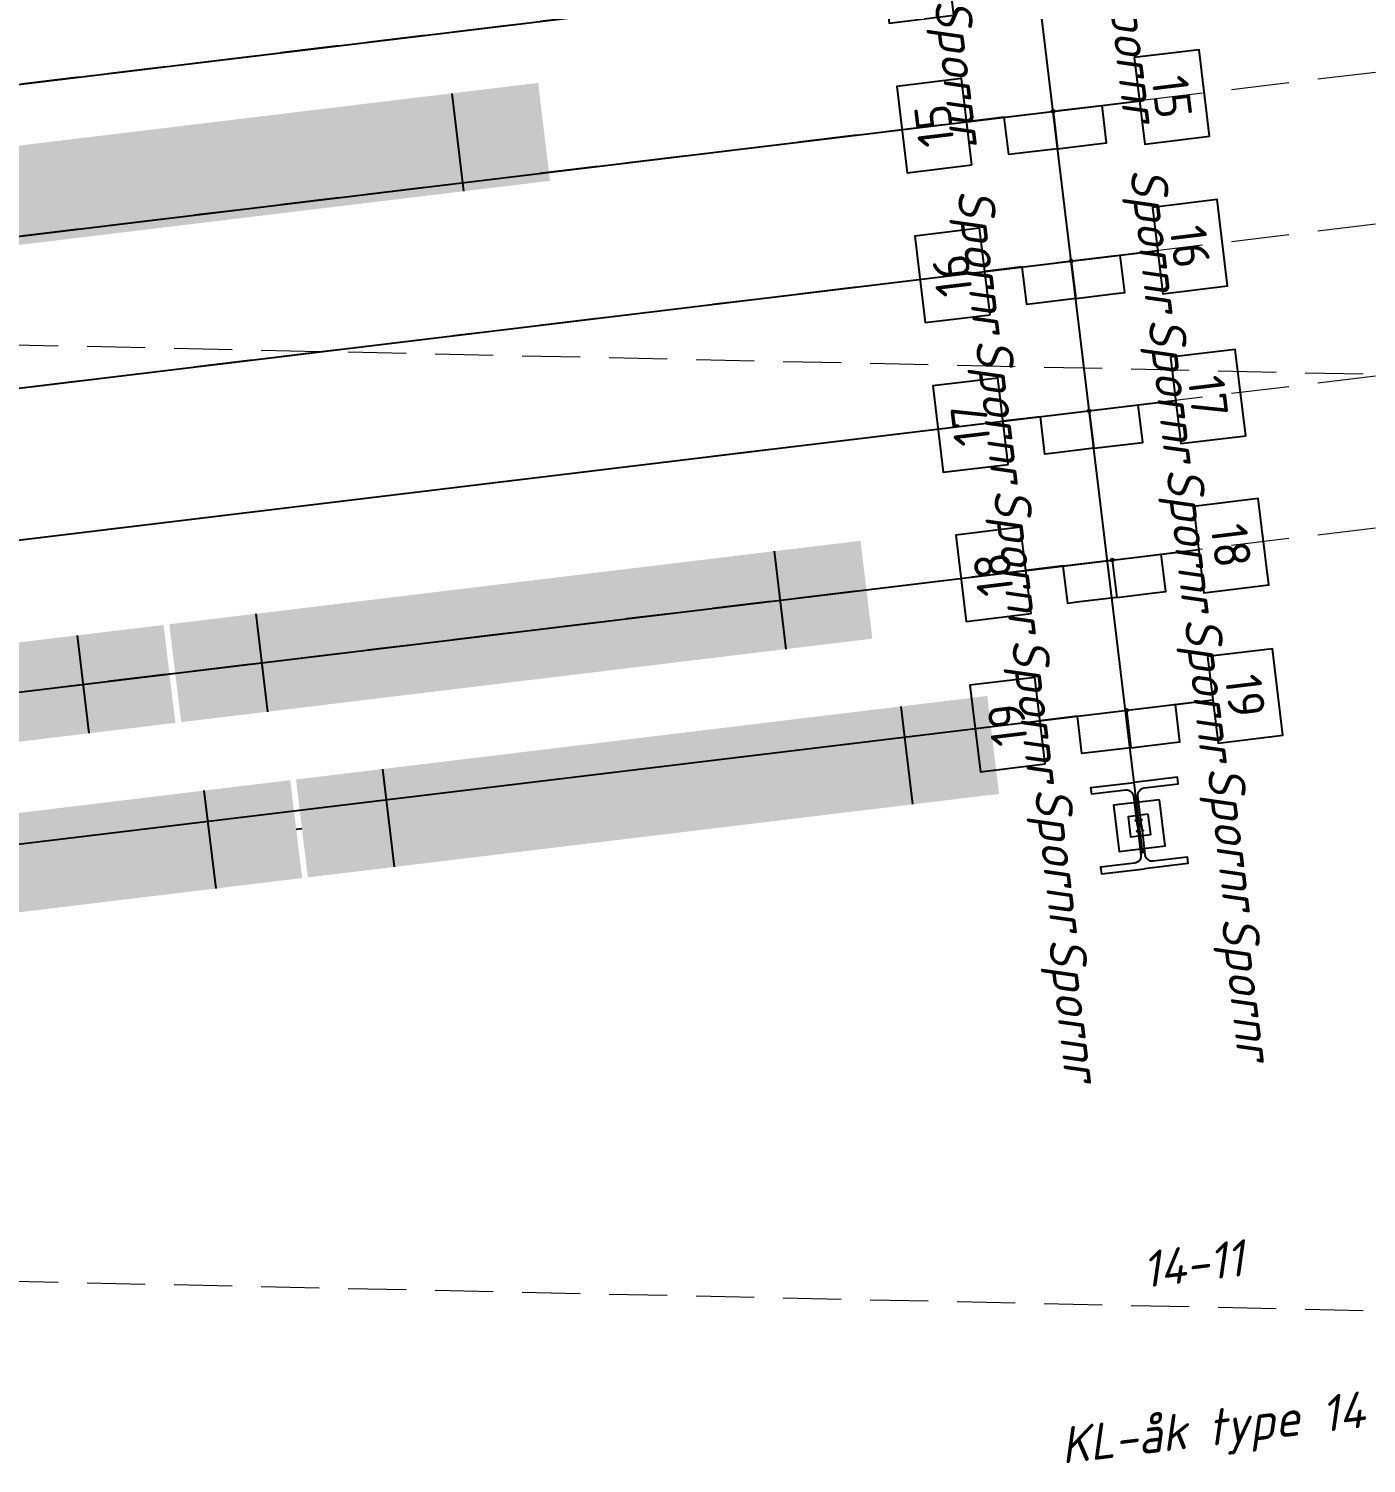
# Model space of a CAD drawing. Header units: metres. Extents: x -91 to 242, y 51 to 210.
# Drawn here: x 194.62 to 240.73, y 63.18 to 112.64 of the extents above; entities that cross this region are included whole.
import ezdxf
from ezdxf.enums import TextEntityAlignment as Align

# ---------------------------------------------------------------- set-up
doc = ezdxf.new("R2010")
doc.units = ezdxf.units.M
doc.linetypes.add('HIDDEN', pattern=[3, 2, -1])
doc.layers.get('0').update_dxf_attribs({"color": 211})
doc.layers.add('3D_Tog', color=211, linetype='Continuous')
doc.layers.add('JBTFE__INNSETTINGSPUNKT', color=62, linetype='Continuous')
for name, color, linetype, true_color in [('JBTKL__INFO', 4, 'Continuous', 0x00ffff), ('JBTKL__NAVN', 2, 'Continuous', 0xffff00), ('JBTKL_EH_AAK', 2, 'Continuous', 0xffff00), ('JBTKL_EH_MAS', 2, 'Continuous', 0xffff00), ('JBTOB__INFO', 4, 'Continuous', 0x00ffff), ('JBTOB__NAVN', 2, 'Continuous', 0xffff00), ('JBTOB_KO_SKT', 2, 'Continuous', 0xffff00), ('JBTOB_KO_SPO', 2, 'Continuous', 0xffff00), ('JBTUB__INFO', 4, 'Continuous', 0x00ffff), ('JBTUB__NAVN', 2, 'Continuous', 0xffff00), ('JBTUB_EH_FUN', 2, 'Continuous', 0xffff00)]:
    doc.layers.add(name, color=color, linetype=linetype, true_color=true_color)
doc.layers.add('NO_Hjelpelinje', color=12, linetype='HIDDEN', lineweight=0, plot=False)
doc.styles.add('ISO', font='iso3098.shx')

# ---------------------------------------------------------------- blocks, each defined once
blk = doc.blocks.new('NO-BN-2D-JBTKL-AAK-35000')
at = {"color": 0, "linetype": 'ByBlock', "lineweight": -2, "transparency": 16777216}
blk.add_line((0, 0), (0, -35), dxfattribs=at)
blk = doc.blocks.new('NO-BN-2D-INSERTION-POINT')
at = {"layer": 'JBTFE__INNSETTINGSPUNKT', "linetype": 'ByBlock', "lineweight": -2, "transparency": 16777216}
for p, q in [((-0.05, 0), (0.05, 0)), ((0, -0.05), (0, 0.05))]:
    blk.add_line(p, q, dxfattribs=at)
blk.add_circle((0, 0), 0.05, dxfattribs=at)
blk = doc.blocks.new('*Z30')
at = {"color": 0, "linetype": 'ByBlock', "lineweight": -2, "transparency": 16777216, "rotation": 180}
blk.add_blockref('NO-BN-2D-JBTKL-AAK-35000', (0, 0), dxfattribs=at)
at = {"color": 0, "linetype": 'ByBlock', "lineweight": -2, "transparency": 16777216}
blk.add_blockref('NO-BN-2D-INSERTION-POINT', (0, 0), dxfattribs=at)
at = {"layer": 'JBTKL__INFO', "linetype": 'ByBlock', "lineweight": -2, "transparency": 16777216, "style": 'ISO'}
blk.add_attdef('OBJEKTINFO', text='', height=0.9, dxfattribs=at).set_placement((0, 24), align=Align.MIDDLE_CENTER)
at = {"layer": 'JBTKL__NAVN', "color": 0, "linetype": 'ByBlock', "lineweight": -2, "transparency": 16777216, "style": 'ISO', "oblique": 15}
blk.add_attdef('OBJEKTNAVN', text='', height=1.25, dxfattribs=at).set_placement((0, 20), align=Align.MIDDLE_CENTER)
blk = doc.blocks.new('NO-BN-2D-JBTKL-FUNDAMENT-BETONG-KL-BJELKEMAST-SENTRERT')
at = {"color": 0, "linetype": 'ByBlock', "lineweight": -2, "transparency": 16777216}
for points in [[(-0.8, -0.8), (0.8, -0.8), (0.8, 0.8), (-0.8, 0.8)], [(-0.35, -0.35), (0.35, -0.35), (0.35, 0.35), (-0.35, 0.35)]]:
    blk.add_lwpolyline(points, close=True, dxfattribs=at)
for centre, radius in [((-0.09534, 0.18711), 0.018), ((0, 0), 0.025), ((0.09534, 0.18711), 0.018), ((-0.09534, -0.18711), 0.018), ((0.09534, -0.18711), 0.018)]:
    blk.add_circle(centre, radius, dxfattribs=at)
blk = doc.blocks.new('*Z37')
at = {"color": 0, "linetype": 'ByBlock', "lineweight": -2, "transparency": 16777216, "rotation": 180}
blk.add_blockref('NO-BN-2D-JBTKL-FUNDAMENT-BETONG-KL-BJELKEMAST-SENTRERT', (0, 0), dxfattribs=at)
at = {"color": 0, "linetype": 'ByBlock', "lineweight": -2, "transparency": 16777216}
blk.add_blockref('NO-BN-2D-INSERTION-POINT', (0, 0), dxfattribs=at)
at = {"layer": 'JBTUB__INFO', "color": 0, "linetype": 'ByBlock', "lineweight": -2, "transparency": 16777216, "style": 'ISO'}
blk.add_attdef('OBJEKTINFO', text='', height=0.9, rotation=270, dxfattribs=at).set_placement((-1.4, 30), align=Align.MIDDLE_CENTER)
at = {"layer": 'JBTUB__NAVN', "color": 0, "linetype": 'ByBlock', "lineweight": -2, "transparency": 16777216, "style": 'ISO', "oblique": 15}
blk.add_attdef('OBJEKTNAVN', text='', height=1.25, rotation=270, dxfattribs=at).set_placement((1.4, 30), align=Align.MIDDLE_CENTER)
blk = doc.blocks.new('NO-BN-2D-JBTKL-MAST-BJELKEMAST-NY')
at = {"color": 0, "linetype": 'ByBlock', "lineweight": -2, "transparency": 16777216, "flags": 128}
for points in [[(-0.071, 0), (-0.071, 1.017, 0.414214), (-0.321, 1.267), (-1.5, 1.267), (-1.5, 1.5), (0, 1.5)], [(0.071, 0), (0.071, 1.017, -0.414214), (0.321, 1.267), (1.5, 1.267), (1.5, 1.5), (0, 1.5)], [(-0.071, 0), (-0.071, -1.017, -0.414214), (-0.321, -1.267), (-1.5, -1.267), (-1.5, -1.5), (0, -1.5)], [(0.071, 0), (0.071, -1.017, 0.414214), (0.321, -1.267), (1.5, -1.267), (1.5, -1.5), (0, -1.5)]]:
    blk.add_lwpolyline(points, format="xyb", dxfattribs=at)
blk = doc.blocks.new('*Z38')
at = {"color": 0, "linetype": 'ByBlock', "lineweight": -2, "transparency": 16777216, "rotation": 180}
blk.add_blockref('NO-BN-2D-JBTKL-MAST-BJELKEMAST-NY', (0, 0), dxfattribs=at)
at = {"color": 0, "linetype": 'ByBlock', "lineweight": -2, "transparency": 16777216}
blk.add_blockref('NO-BN-2D-INSERTION-POINT', (0, 0), dxfattribs=at)
at = {"layer": 'JBTKL__INFO', "color": 0, "linetype": 'ByBlock', "lineweight": -2, "transparency": 16777216, "style": 'ISO'}
blk.add_attdef('OBJEKTINFO', text='', height=0.9, dxfattribs=at).set_placement((0, 11), align=Align.MIDDLE_CENTER)
at = {"layer": 'JBTKL__INFO', "linetype": 'ByBlock', "lineweight": -2, "transparency": 16777216, "style": 'ISO'}
blk.add_attdef('SPENNLENGDE', text='', height=0.9, dxfattribs=at).set_placement((15, 5), align=Align.MIDDLE_CENTER)
at = {"layer": 'JBTKL__NAVN', "color": 0, "linetype": 'ByBlock', "lineweight": -2, "transparency": 16777216, "style": 'ISO', "oblique": 15}
blk.add_attdef('OBJEKTNAVN', text='', height=1.25, dxfattribs=at).set_placement((0, 8), align=Align.MIDDLE_CENTER)
blk = doc.blocks.new('NO-BN-2D-JBTSI-SKILT-KJOERENDE-SPORNUMMER')
at = {"color": 0, "linetype": 'ByBlock', "lineweight": -2, "transparency": 16777216}
blk.add_lwpolyline([(-1.5, 0), (1.5, 0), (1.5, 2.25), (-1.5, 2.25)], close=True, dxfattribs=at)
at = {"color": 0, "linetype": 'ByBlock', "lineweight": -2, "transparency": 16777216, "style": 'ISO'}
blk.add_attdef('SPORNUMMER', text='', height=1.25, dxfattribs=at).set_placement((0, 1.125), align=Align.MIDDLE_CENTER)
blk = doc.blocks.new('*Z109')
at = {"layer": 'JBTOB_KO_SKT'}
blk.add_lwpolyline([(0, 0), (0, -1.3), (1.3, -1.3), (1.7, -1.3), (1.7, 0), (3, 0)], dxfattribs=at)
at = {"color": 0, "linetype": 'ByBlock', "lineweight": -2, "transparency": 16777216, "rotation": 270}
blk.add_blockref('NO-BN-2D-JBTSI-SKILT-KJOERENDE-SPORNUMMER', (3, 0), dxfattribs=at).add_auto_attribs({'SPORNUMMER': '13'})
at = {"color": 0, "linetype": 'ByBlock', "lineweight": -2, "transparency": 16777216}
blk.add_blockref('NO-BN-2D-INSERTION-POINT', (0, 0), dxfattribs=at)
at = {"layer": 'JBTOB__INFO', "color": 0, "linetype": 'ByBlock', "lineweight": -2, "transparency": 16777216, "style": 'ISO'}
blk.add_attdef('OBJEKTINFO', text='', height=0.9, rotation=270, dxfattribs=at).set_placement((-1.4, 18), align=Align.MIDDLE_CENTER)
at = {"layer": 'JBTOB__NAVN', "color": 0, "linetype": 'ByBlock', "lineweight": -2, "transparency": 16777216, "style": 'ISO', "oblique": 15}
blk.add_attdef('OBJEKTNAVN', text='', height=1.25, rotation=270, dxfattribs=at).set_placement((0, 10), align=Align.MIDDLE_CENTER)
blk = doc.blocks.new('*Z110')
at = {"layer": 'JBTOB_KO_SKT'}
blk.add_lwpolyline([(0, 0), (0, -1.3), (1.3, -1.3), (1.7, -1.3), (1.7, 0), (3, 0)], dxfattribs=at)
at = {"color": 0, "linetype": 'ByBlock', "lineweight": -2, "transparency": 16777216, "rotation": 270}
blk.add_blockref('NO-BN-2D-JBTSI-SKILT-KJOERENDE-SPORNUMMER', (3, 0), dxfattribs=at).add_auto_attribs({'SPORNUMMER': '14'})
at = {"color": 0, "linetype": 'ByBlock', "lineweight": -2, "transparency": 16777216}
blk.add_blockref('NO-BN-2D-INSERTION-POINT', (0, 0), dxfattribs=at)
at = {"layer": 'JBTOB__INFO', "color": 0, "linetype": 'ByBlock', "lineweight": -2, "transparency": 16777216, "style": 'ISO'}
blk.add_attdef('OBJEKTINFO', text='', height=0.9, rotation=270, dxfattribs=at).set_placement((-1.4, 18), align=Align.MIDDLE_CENTER)
at = {"layer": 'JBTOB__NAVN', "color": 0, "linetype": 'ByBlock', "lineweight": -2, "transparency": 16777216, "style": 'ISO', "oblique": 15}
blk.add_attdef('OBJEKTNAVN', text='', height=1.25, rotation=270, dxfattribs=at).set_placement((0, 10), align=Align.MIDDLE_CENTER)
blk = doc.blocks.new('*Z111')
at = {"layer": 'JBTOB_KO_SKT'}
blk.add_lwpolyline([(0, 0), (0, -1.3), (1.3, -1.3), (1.7, -1.3), (1.7, 0), (3, 0)], dxfattribs=at)
at = {"color": 0, "linetype": 'ByBlock', "lineweight": -2, "transparency": 16777216, "rotation": 270}
blk.add_blockref('NO-BN-2D-JBTSI-SKILT-KJOERENDE-SPORNUMMER', (3, 0), dxfattribs=at).add_auto_attribs({'SPORNUMMER': '15'})
at = {"color": 0, "linetype": 'ByBlock', "lineweight": -2, "transparency": 16777216}
blk.add_blockref('NO-BN-2D-INSERTION-POINT', (0, 0), dxfattribs=at)
at = {"layer": 'JBTOB__INFO', "color": 0, "linetype": 'ByBlock', "lineweight": -2, "transparency": 16777216, "style": 'ISO'}
blk.add_attdef('OBJEKTINFO', text='', height=0.9, rotation=270, dxfattribs=at).set_placement((-1.4, 18), align=Align.MIDDLE_CENTER)
at = {"layer": 'JBTOB__NAVN', "color": 0, "linetype": 'ByBlock', "lineweight": -2, "transparency": 16777216, "style": 'ISO', "oblique": 15}
blk.add_attdef('OBJEKTNAVN', text='', height=1.25, rotation=270, dxfattribs=at).set_placement((0, 10), align=Align.MIDDLE_CENTER)
blk = doc.blocks.new('*Z112')
at = {"layer": 'JBTOB_KO_SKT'}
blk.add_lwpolyline([(0, 0), (0, -1.3), (1.3, -1.3), (1.7, -1.3), (1.7, 0), (3, 0)], dxfattribs=at)
at = {"color": 0, "linetype": 'ByBlock', "lineweight": -2, "transparency": 16777216, "rotation": 270}
blk.add_blockref('NO-BN-2D-JBTSI-SKILT-KJOERENDE-SPORNUMMER', (3, 0), dxfattribs=at).add_auto_attribs({'SPORNUMMER': '16'})
at = {"color": 0, "linetype": 'ByBlock', "lineweight": -2, "transparency": 16777216}
blk.add_blockref('NO-BN-2D-INSERTION-POINT', (0, 0), dxfattribs=at)
at = {"layer": 'JBTOB__INFO', "color": 0, "linetype": 'ByBlock', "lineweight": -2, "transparency": 16777216, "style": 'ISO'}
blk.add_attdef('OBJEKTINFO', text='', height=0.9, rotation=270, dxfattribs=at).set_placement((-1.4, 18), align=Align.MIDDLE_CENTER)
at = {"layer": 'JBTOB__NAVN', "color": 0, "linetype": 'ByBlock', "lineweight": -2, "transparency": 16777216, "style": 'ISO', "oblique": 15}
blk.add_attdef('OBJEKTNAVN', text='', height=1.25, rotation=270, dxfattribs=at).set_placement((0, 10), align=Align.MIDDLE_CENTER)
blk = doc.blocks.new('*Z113')
at = {"layer": 'JBTOB_KO_SKT'}
blk.add_lwpolyline([(0, 0), (0, -1.3), (1.3, -1.3), (1.7, -1.3), (1.7, 0), (3, 0)], dxfattribs=at)
at = {"color": 0, "linetype": 'ByBlock', "lineweight": -2, "transparency": 16777216, "rotation": 270}
blk.add_blockref('NO-BN-2D-JBTSI-SKILT-KJOERENDE-SPORNUMMER', (3, 0), dxfattribs=at).add_auto_attribs({'SPORNUMMER': '17'})
at = {"color": 0, "linetype": 'ByBlock', "lineweight": -2, "transparency": 16777216}
blk.add_blockref('NO-BN-2D-INSERTION-POINT', (0, 0), dxfattribs=at)
at = {"layer": 'JBTOB__INFO', "color": 0, "linetype": 'ByBlock', "lineweight": -2, "transparency": 16777216, "style": 'ISO'}
blk.add_attdef('OBJEKTINFO', text='', height=0.9, rotation=270, dxfattribs=at).set_placement((-1.4, 18), align=Align.MIDDLE_CENTER)
at = {"layer": 'JBTOB__NAVN', "color": 0, "linetype": 'ByBlock', "lineweight": -2, "transparency": 16777216, "style": 'ISO', "oblique": 15}
blk.add_attdef('OBJEKTNAVN', text='', height=1.25, rotation=270, dxfattribs=at).set_placement((0, 10), align=Align.MIDDLE_CENTER)
blk = doc.blocks.new('*Z114')
at = {"layer": 'JBTOB_KO_SKT'}
blk.add_lwpolyline([(0, 0), (0, -1.3), (1.3, -1.3), (1.7, -1.3), (1.7, 0), (3, 0)], dxfattribs=at)
at = {"color": 0, "linetype": 'ByBlock', "lineweight": -2, "transparency": 16777216, "rotation": 270}
blk.add_blockref('NO-BN-2D-JBTSI-SKILT-KJOERENDE-SPORNUMMER', (3, 0), dxfattribs=at).add_auto_attribs({'SPORNUMMER': '18'})
at = {"color": 0, "linetype": 'ByBlock', "lineweight": -2, "transparency": 16777216}
blk.add_blockref('NO-BN-2D-INSERTION-POINT', (0, 0), dxfattribs=at)
at = {"layer": 'JBTOB__INFO', "color": 0, "linetype": 'ByBlock', "lineweight": -2, "transparency": 16777216, "style": 'ISO'}
blk.add_attdef('OBJEKTINFO', text='', height=0.9, rotation=270, dxfattribs=at).set_placement((-1.4, 18), align=Align.MIDDLE_CENTER)
at = {"layer": 'JBTOB__NAVN', "color": 0, "linetype": 'ByBlock', "lineweight": -2, "transparency": 16777216, "style": 'ISO', "oblique": 15}
blk.add_attdef('OBJEKTNAVN', text='', height=1.25, rotation=270, dxfattribs=at).set_placement((0, 10), align=Align.MIDDLE_CENTER)
blk = doc.blocks.new('*Z115')
at = {"layer": 'JBTOB_KO_SKT'}
blk.add_lwpolyline([(0, 0), (0, -1.3), (1.3, -1.3), (1.7, -1.3), (1.7, 0), (3, 0)], dxfattribs=at)
at = {"color": 0, "linetype": 'ByBlock', "lineweight": -2, "transparency": 16777216, "rotation": 270}
blk.add_blockref('NO-BN-2D-JBTSI-SKILT-KJOERENDE-SPORNUMMER', (3, 0), dxfattribs=at).add_auto_attribs({'SPORNUMMER': '19'})
at = {"color": 0, "linetype": 'ByBlock', "lineweight": -2, "transparency": 16777216}
blk.add_blockref('NO-BN-2D-INSERTION-POINT', (0, 0), dxfattribs=at)
at = {"layer": 'JBTOB__INFO', "color": 0, "linetype": 'ByBlock', "lineweight": -2, "transparency": 16777216, "style": 'ISO'}
blk.add_attdef('OBJEKTINFO', text='', height=0.9, rotation=270, dxfattribs=at).set_placement((-1.4, 18), align=Align.MIDDLE_CENTER)
at = {"layer": 'JBTOB__NAVN', "color": 0, "linetype": 'ByBlock', "lineweight": -2, "transparency": 16777216, "style": 'ISO', "oblique": 15}
blk.add_attdef('OBJEKTNAVN', text='', height=1.25, rotation=270, dxfattribs=at).set_placement((0, 10), align=Align.MIDDLE_CENTER)
blk = doc.blocks.new('*Z152')
at = {"layer": 'JBTOB_KO_SKT'}
blk.add_lwpolyline([(0, 0), (0, -1.3), (-1.3, -1.3), (-1.7, -1.3), (-1.7, 0), (-3, 0)], dxfattribs=at)
at = {"color": 0, "linetype": 'ByBlock', "lineweight": -2, "transparency": 16777216, "rotation": 90}
blk.add_blockref('NO-BN-2D-JBTSI-SKILT-KJOERENDE-SPORNUMMER', (-3, 0), dxfattribs=at).add_auto_attribs({'SPORNUMMER': '13'})
at = {"color": 0, "linetype": 'ByBlock', "lineweight": -2, "transparency": 16777216}
blk.add_blockref('NO-BN-2D-INSERTION-POINT', (0, 0), dxfattribs=at)
at = {"layer": 'JBTOB__INFO', "color": 0, "linetype": 'ByBlock', "lineweight": -2, "transparency": 16777216, "style": 'ISO'}
blk.add_attdef('OBJEKTINFO', text='', height=0.9, rotation=270, dxfattribs=at).set_placement((-1.4, 18), align=Align.MIDDLE_CENTER)
at = {"layer": 'JBTOB__NAVN', "color": 0, "linetype": 'ByBlock', "lineweight": -2, "transparency": 16777216, "style": 'ISO', "oblique": 15}
blk.add_attdef('OBJEKTNAVN', text='', height=1.25, rotation=270, dxfattribs=at).set_placement((0, 10), align=Align.MIDDLE_CENTER)
blk = doc.blocks.new('*Z155')
at = {"layer": 'JBTOB_KO_SKT'}
blk.add_lwpolyline([(0, 0), (0, -1.3), (-1.3, -1.3), (-1.7, -1.3), (-1.7, 0), (-3, 0)], dxfattribs=at)
at = {"color": 0, "linetype": 'ByBlock', "lineweight": -2, "transparency": 16777216, "rotation": 90}
blk.add_blockref('NO-BN-2D-JBTSI-SKILT-KJOERENDE-SPORNUMMER', (-3, 0), dxfattribs=at).add_auto_attribs({'SPORNUMMER': '14'})
at = {"color": 0, "linetype": 'ByBlock', "lineweight": -2, "transparency": 16777216}
blk.add_blockref('NO-BN-2D-INSERTION-POINT', (0, 0), dxfattribs=at)
at = {"layer": 'JBTOB__INFO', "color": 0, "linetype": 'ByBlock', "lineweight": -2, "transparency": 16777216, "style": 'ISO'}
blk.add_attdef('OBJEKTINFO', text='', height=0.9, rotation=270, dxfattribs=at).set_placement((-1.4, 18), align=Align.MIDDLE_CENTER)
at = {"layer": 'JBTOB__NAVN', "color": 0, "linetype": 'ByBlock', "lineweight": -2, "transparency": 16777216, "style": 'ISO', "oblique": 15}
blk.add_attdef('OBJEKTNAVN', text='', height=1.25, rotation=270, dxfattribs=at).set_placement((0, 10), align=Align.MIDDLE_CENTER)
blk = doc.blocks.new('*Z158')
at = {"layer": 'JBTOB_KO_SKT'}
blk.add_lwpolyline([(0, 0), (0, -1.3), (-1.3, -1.3), (-1.7, -1.3), (-1.7, 0), (-3, 0)], dxfattribs=at)
at = {"color": 0, "linetype": 'ByBlock', "lineweight": -2, "transparency": 16777216, "rotation": 90}
blk.add_blockref('NO-BN-2D-JBTSI-SKILT-KJOERENDE-SPORNUMMER', (-3, 0), dxfattribs=at).add_auto_attribs({'SPORNUMMER': '15'})
at = {"color": 0, "linetype": 'ByBlock', "lineweight": -2, "transparency": 16777216}
blk.add_blockref('NO-BN-2D-INSERTION-POINT', (0, 0), dxfattribs=at)
at = {"layer": 'JBTOB__INFO', "color": 0, "linetype": 'ByBlock', "lineweight": -2, "transparency": 16777216, "style": 'ISO'}
blk.add_attdef('OBJEKTINFO', text='', height=0.9, rotation=270, dxfattribs=at).set_placement((-1.4, 18), align=Align.MIDDLE_CENTER)
at = {"layer": 'JBTOB__NAVN', "color": 0, "linetype": 'ByBlock', "lineweight": -2, "transparency": 16777216, "style": 'ISO', "oblique": 15}
blk.add_attdef('OBJEKTNAVN', text='', height=1.25, rotation=270, dxfattribs=at).set_placement((0, 10), align=Align.MIDDLE_CENTER)
blk = doc.blocks.new('*Z161')
at = {"layer": 'JBTOB_KO_SKT'}
blk.add_lwpolyline([(0, 0), (0, -1.3), (-1.3, -1.3), (-1.7, -1.3), (-1.7, 0), (-3, 0)], dxfattribs=at)
at = {"color": 0, "linetype": 'ByBlock', "lineweight": -2, "transparency": 16777216, "rotation": 90}
blk.add_blockref('NO-BN-2D-JBTSI-SKILT-KJOERENDE-SPORNUMMER', (-3, 0), dxfattribs=at).add_auto_attribs({'SPORNUMMER': '16'})
at = {"color": 0, "linetype": 'ByBlock', "lineweight": -2, "transparency": 16777216}
blk.add_blockref('NO-BN-2D-INSERTION-POINT', (0, 0), dxfattribs=at)
at = {"layer": 'JBTOB__INFO', "color": 0, "linetype": 'ByBlock', "lineweight": -2, "transparency": 16777216, "style": 'ISO'}
blk.add_attdef('OBJEKTINFO', text='', height=0.9, rotation=270, dxfattribs=at).set_placement((-1.4, 18), align=Align.MIDDLE_CENTER)
at = {"layer": 'JBTOB__NAVN', "color": 0, "linetype": 'ByBlock', "lineweight": -2, "transparency": 16777216, "style": 'ISO', "oblique": 15}
blk.add_attdef('OBJEKTNAVN', text='', height=1.25, rotation=270, dxfattribs=at).set_placement((0, 10), align=Align.MIDDLE_CENTER)
blk = doc.blocks.new('*Z164')
at = {"layer": 'JBTOB_KO_SKT'}
blk.add_lwpolyline([(0, 0), (0, -1.3), (-1.3, -1.3), (-1.7, -1.3), (-1.7, 0), (-3, 0)], dxfattribs=at)
at = {"color": 0, "linetype": 'ByBlock', "lineweight": -2, "transparency": 16777216, "rotation": 90}
blk.add_blockref('NO-BN-2D-JBTSI-SKILT-KJOERENDE-SPORNUMMER', (-3, 0), dxfattribs=at).add_auto_attribs({'SPORNUMMER': '17'})
at = {"color": 0, "linetype": 'ByBlock', "lineweight": -2, "transparency": 16777216}
blk.add_blockref('NO-BN-2D-INSERTION-POINT', (0, 0), dxfattribs=at)
at = {"layer": 'JBTOB__INFO', "color": 0, "linetype": 'ByBlock', "lineweight": -2, "transparency": 16777216, "style": 'ISO'}
blk.add_attdef('OBJEKTINFO', text='', height=0.9, rotation=270, dxfattribs=at).set_placement((-1.4, 18), align=Align.MIDDLE_CENTER)
at = {"layer": 'JBTOB__NAVN', "color": 0, "linetype": 'ByBlock', "lineweight": -2, "transparency": 16777216, "style": 'ISO', "oblique": 15}
blk.add_attdef('OBJEKTNAVN', text='', height=1.25, rotation=270, dxfattribs=at).set_placement((0, 10), align=Align.MIDDLE_CENTER)
blk = doc.blocks.new('*Z167')
at = {"layer": 'JBTOB_KO_SKT'}
blk.add_lwpolyline([(0, 0), (0, -1.3), (-1.3, -1.3), (-1.7, -1.3), (-1.7, 0), (-3, 0)], dxfattribs=at)
at = {"color": 0, "linetype": 'ByBlock', "lineweight": -2, "transparency": 16777216, "rotation": 90}
blk.add_blockref('NO-BN-2D-JBTSI-SKILT-KJOERENDE-SPORNUMMER', (-3, 0), dxfattribs=at).add_auto_attribs({'SPORNUMMER': '18'})
at = {"color": 0, "linetype": 'ByBlock', "lineweight": -2, "transparency": 16777216}
blk.add_blockref('NO-BN-2D-INSERTION-POINT', (0, 0), dxfattribs=at)
at = {"layer": 'JBTOB__INFO', "color": 0, "linetype": 'ByBlock', "lineweight": -2, "transparency": 16777216, "style": 'ISO'}
blk.add_attdef('OBJEKTINFO', text='', height=0.9, rotation=270, dxfattribs=at).set_placement((-1.4, 18), align=Align.MIDDLE_CENTER)
at = {"layer": 'JBTOB__NAVN', "color": 0, "linetype": 'ByBlock', "lineweight": -2, "transparency": 16777216, "style": 'ISO', "oblique": 15}
blk.add_attdef('OBJEKTNAVN', text='', height=1.25, rotation=270, dxfattribs=at).set_placement((0, 10), align=Align.MIDDLE_CENTER)
blk = doc.blocks.new('*Z170')
at = {"layer": 'JBTOB_KO_SKT'}
blk.add_lwpolyline([(0, 0), (0, -1.3), (-1.3, -1.3), (-1.7, -1.3), (-1.7, 0), (-3, 0)], dxfattribs=at)
at = {"color": 0, "linetype": 'ByBlock', "lineweight": -2, "transparency": 16777216, "rotation": 90}
blk.add_blockref('NO-BN-2D-JBTSI-SKILT-KJOERENDE-SPORNUMMER', (-3, 0), dxfattribs=at).add_auto_attribs({'SPORNUMMER': '19'})
at = {"color": 0, "linetype": 'ByBlock', "lineweight": -2, "transparency": 16777216}
blk.add_blockref('NO-BN-2D-INSERTION-POINT', (0, 0), dxfattribs=at)
at = {"layer": 'JBTOB__INFO', "color": 0, "linetype": 'ByBlock', "lineweight": -2, "transparency": 16777216, "style": 'ISO'}
blk.add_attdef('OBJEKTINFO', text='', height=0.9, rotation=270, dxfattribs=at).set_placement((-1.4, 18), align=Align.MIDDLE_CENTER)
at = {"layer": 'JBTOB__NAVN', "color": 0, "linetype": 'ByBlock', "lineweight": -2, "transparency": 16777216, "style": 'ISO', "oblique": 15}
blk.add_attdef('OBJEKTNAVN', text='', height=1.25, rotation=270, dxfattribs=at).set_placement((0, 10), align=Align.MIDDLE_CENTER)
blk = doc.blocks.new('*Z174', base_point=(157.61, 145.776, 2.45))
at = {"color": 2}
for p, q in [((190.366, 151.445), (190.774, 148.07)), ((172.496, 149.287), (172.904, 145.911)), ((166.341, 148.543), (166.749, 145.168)), ((148.471, 146.385), (148.878, 143.009)), ((142.315, 145.642), (142.723, 142.266)), ((124.445, 143.483), (124.853, 140.108))]:
    blk.add_line(p, q, dxfattribs=at)
at = {"color": 6}
for p, q in [((169.523, 147.215), (169.722, 147.239)), ((145.498, 144.314), (145.696, 144.338))]:
    blk.add_line(p, q, dxfattribs=at)
at = {"color": 4, "transparency": 33554522, "const_width": 3.4}
for points in [[(193.548, 150.117), (169.722, 147.239)], [(169.523, 147.215), (145.696, 144.338)], [(145.498, 144.314), (121.671, 141.436)]]:
    blk.add_lwpolyline(points, dxfattribs=at)

msp = doc.modelspace()

# ---------------------------------------------------------------- linework, layer by layer
at = {"layer": 'JBTOB_KO_SPO', "flags": 128}
for points in [[(85.359, 97.565), (232.238, 115.305)], [(85.982, 92.402), (232.861, 110.143)], [(86.606, 87.24), (233.485, 104.98)], [(87.229, 82.078), (234.108, 99.818)], [(87.853, 76.915), (234.732, 94.655)], [(88.476, 71.753), (235.355, 89.493)]]:
    msp.add_lwpolyline(points, dxfattribs=at)
at = {"layer": 'NO_Hjelpelinje'}
for p, direction in [((94.418, 98.659), (-0.9927848, -0.1199098)), ((96.544, 93.678), (-0.9927848, -0.1199098)), ((84.57, 104.117), (0.9997652, -0.0216671)), ((95.183, 88.276), (-0.9927848, -0.1199098)), ((98.192, 83.402), (-0.9927848, -0.1199098)), ((105.377, 79.032), (-0.9927848, -0.1199098)), ((88.479, 71.753), (0.9997652, -0.0216671))]:
    msp.add_xline(p, direction, dxfattribs=at)

# ---------------------------------------------------------------- block references
at = {"layer": '3D_Tog'}
for p in [(176.45, 104.739, 2.45), (187.562, 88.957, 2.45), (191.93, 83.606, 2.395)]:
    msp.add_blockref('*Z174', p, dxfattribs=at)
at = {"layer": 'JBTKL_EH_AAK'}
ref = msp.add_blockref('*Z30', (233.018, 84.275, 7.9), dxfattribs=dict(at, rotation=6.88689406562507))
ref.add_attrib('OBJEKTNAVN', 'KL-åk type 14', dxfattribs={"layer": 'JBTKL__NAVN', "color": 0, "linetype": 'ByBlock', "lineweight": -2, "transparency": 16777216, "height": 1.25, "rotation": 6.8869, "style": 'ISO', "oblique": 15}).set_placement((235.416, 64.419, 7.9), align=Align.MIDDLE_CENTER)
at = {"layer": 'JBTKL_EH_MAS'}
ref = msp.add_blockref('*Z38', (232.91, 85.168), dxfattribs=dict(at, rotation=6.88689406562507))
ref.add_attrib('OBJEKTNAVN', '14-11', dxfattribs={"layer": 'JBTKL__NAVN', "color": 0, "linetype": 'ByBlock', "lineweight": -2, "transparency": 16777216, "height": 1.25, "rotation": 6.8869, "style": 'ISO', "oblique": 15}).set_placement((234.734, 70.061), align=Align.MIDDLE_CENTER)
at = {"layer": 'JBTOB_KO_SKT'}
ref = msp.add_blockref('*Z109', (228.521, 121.504, 8), dxfattribs=dict(at, rotation=6.88689406562507))
ref.add_attrib('OBJEKTNAVN', 'Spornr', dxfattribs={"layer": 'JBTOB__NAVN', "color": 0, "linetype": 'ByBlock', "lineweight": -2, "transparency": 16777216, "height": 1.25, "rotation": 276.8869, "style": 'ISO', "oblique": 15}).set_placement((232.699, 111.936, 8), align=Align.MIDDLE_CENTER)
ref = msp.add_blockref('*Z152', (228.521, 121.504, 8), dxfattribs=dict(at, rotation=6.88689406562507))
ref.add_attrib('OBJEKTNAVN', 'Spornr', dxfattribs={"layer": 'JBTOB__NAVN', "color": 0, "linetype": 'ByBlock', "lineweight": -2, "transparency": 16777216, "height": 1.25, "rotation": 276.8869, "style": 'ISO', "oblique": 15}).set_placement((226.742, 111.216, 8), align=Align.MIDDLE_CENTER)
ref = msp.add_blockref('*Z110', (229.313, 114.951, 8), dxfattribs=dict(at, rotation=6.88689406562507))
ref.add_attrib('OBJEKTNAVN', 'Spornr', dxfattribs={"layer": 'JBTOB__NAVN', "color": 0, "linetype": 'ByBlock', "lineweight": -2, "transparency": 16777216, "height": 1.25, "rotation": 276.8869, "style": 'ISO', "oblique": 15}).set_placement((233.49, 105.383, 8), align=Align.MIDDLE_CENTER)
ref = msp.add_blockref('*Z155', (229.313, 114.951, 8), dxfattribs=dict(at, rotation=6.88689406562507))
ref.add_attrib('OBJEKTNAVN', 'Spornr', dxfattribs={"layer": 'JBTOB__NAVN', "color": 0, "linetype": 'ByBlock', "lineweight": -2, "transparency": 16777216, "height": 1.25, "rotation": 276.8869, "style": 'ISO', "oblique": 15}).set_placement((227.533, 104.664, 8), align=Align.MIDDLE_CENTER)
ref = msp.add_blockref('*Z111', (229.936, 109.789, 8), dxfattribs=dict(at, rotation=6.88689406562507))
ref.add_attrib('OBJEKTNAVN', 'Spornr', dxfattribs={"layer": 'JBTOB__NAVN', "color": 0, "linetype": 'ByBlock', "lineweight": -2, "transparency": 16777216, "height": 1.25, "rotation": 276.8869, "style": 'ISO', "oblique": 15}).set_placement((234.114, 100.221, 8), align=Align.MIDDLE_CENTER)
ref = msp.add_blockref('*Z158', (229.936, 109.789, 8), dxfattribs=dict(at, rotation=6.88689406562507))
ref.add_attrib('OBJEKTNAVN', 'Spornr', dxfattribs={"layer": 'JBTOB__NAVN', "color": 0, "linetype": 'ByBlock', "lineweight": -2, "transparency": 16777216, "height": 1.25, "rotation": 276.8869, "style": 'ISO', "oblique": 15}).set_placement((228.157, 99.501, 8), align=Align.MIDDLE_CENTER)
ref = msp.add_blockref('*Z112', (230.56, 104.627, 8), dxfattribs=dict(at, rotation=6.88689406562507))
ref.add_attrib('OBJEKTNAVN', 'Spornr', dxfattribs={"layer": 'JBTOB__NAVN', "color": 0, "linetype": 'ByBlock', "lineweight": -2, "transparency": 16777216, "height": 1.25, "rotation": 276.8869, "style": 'ISO', "oblique": 15}).set_placement((234.737, 95.058, 8), align=Align.MIDDLE_CENTER)
ref = msp.add_blockref('*Z161', (230.56, 104.627, 8), dxfattribs=dict(at, rotation=6.88689406562507))
ref.add_attrib('OBJEKTNAVN', 'Spornr', dxfattribs={"layer": 'JBTOB__NAVN', "color": 0, "linetype": 'ByBlock', "lineweight": -2, "transparency": 16777216, "height": 1.25, "rotation": 276.8869, "style": 'ISO', "oblique": 15}).set_placement((228.78, 94.339, 8), align=Align.MIDDLE_CENTER)
ref = msp.add_blockref('*Z113', (231.183, 99.464, 8), dxfattribs=dict(at, rotation=6.88689406562507))
ref.add_attrib('OBJEKTNAVN', 'Spornr', dxfattribs={"layer": 'JBTOB__NAVN', "color": 0, "linetype": 'ByBlock', "lineweight": -2, "transparency": 16777216, "height": 1.25, "rotation": 276.8869, "style": 'ISO', "oblique": 15}).set_placement((235.361, 89.896, 8), align=Align.MIDDLE_CENTER)
ref = msp.add_blockref('*Z164', (231.183, 99.464, 8), dxfattribs=dict(at, rotation=6.88689406562507))
ref.add_attrib('OBJEKTNAVN', 'Spornr', dxfattribs={"layer": 'JBTOB__NAVN', "color": 0, "linetype": 'ByBlock', "lineweight": -2, "transparency": 16777216, "height": 1.25, "rotation": 276.8869, "style": 'ISO', "oblique": 15}).set_placement((229.404, 89.176, 8), align=Align.MIDDLE_CENTER)
ref = msp.add_blockref('*Z114', (231.975, 94.322, 8), dxfattribs=dict(at, rotation=6.88689406562507))
ref.add_attrib('OBJEKTNAVN', 'Spornr', dxfattribs={"layer": 'JBTOB__NAVN', "color": 0, "linetype": 'ByBlock', "lineweight": -2, "transparency": 16777216, "height": 1.25, "rotation": 276.8869, "style": 'ISO', "oblique": 15}).set_placement((236.153, 84.754, 8), align=Align.MIDDLE_CENTER)
ref = msp.add_blockref('*Z167', (231.975, 94.322, 8), dxfattribs=dict(at, rotation=6.88689406562507))
ref.add_attrib('OBJEKTNAVN', 'Spornr', dxfattribs={"layer": 'JBTOB__NAVN', "color": 0, "linetype": 'ByBlock', "lineweight": -2, "transparency": 16777216, "height": 1.25, "rotation": 276.8869, "style": 'ISO', "oblique": 15}).set_placement((230.196, 84.034, 8), align=Align.MIDDLE_CENTER)
ref = msp.add_blockref('*Z115', (232.462, 89.143, 8), dxfattribs=dict(at, rotation=6.88689406562507))
ref.add_attrib('OBJEKTNAVN', 'Spornr', dxfattribs={"layer": 'JBTOB__NAVN', "color": 0, "linetype": 'ByBlock', "lineweight": -2, "transparency": 16777216, "height": 1.25, "rotation": 276.8869, "style": 'ISO', "oblique": 15}).set_placement((236.64, 79.575, 8), align=Align.MIDDLE_CENTER)
ref = msp.add_blockref('*Z170', (232.462, 89.143, 8), dxfattribs=dict(at, rotation=6.88689406562507))
ref.add_attrib('OBJEKTNAVN', 'Spornr', dxfattribs={"layer": 'JBTOB__NAVN', "color": 0, "linetype": 'ByBlock', "lineweight": -2, "transparency": 16777216, "height": 1.25, "rotation": 276.8869, "style": 'ISO', "oblique": 15}).set_placement((230.683, 78.855, 8), align=Align.MIDDLE_CENTER)
at = {"layer": 'JBTUB_EH_FUN', "rotation": 6.88689406562507}
msp.add_blockref('*Z37', (232.91, 85.168), dxfattribs=at)

doc.saveas('drawing.dxf')
